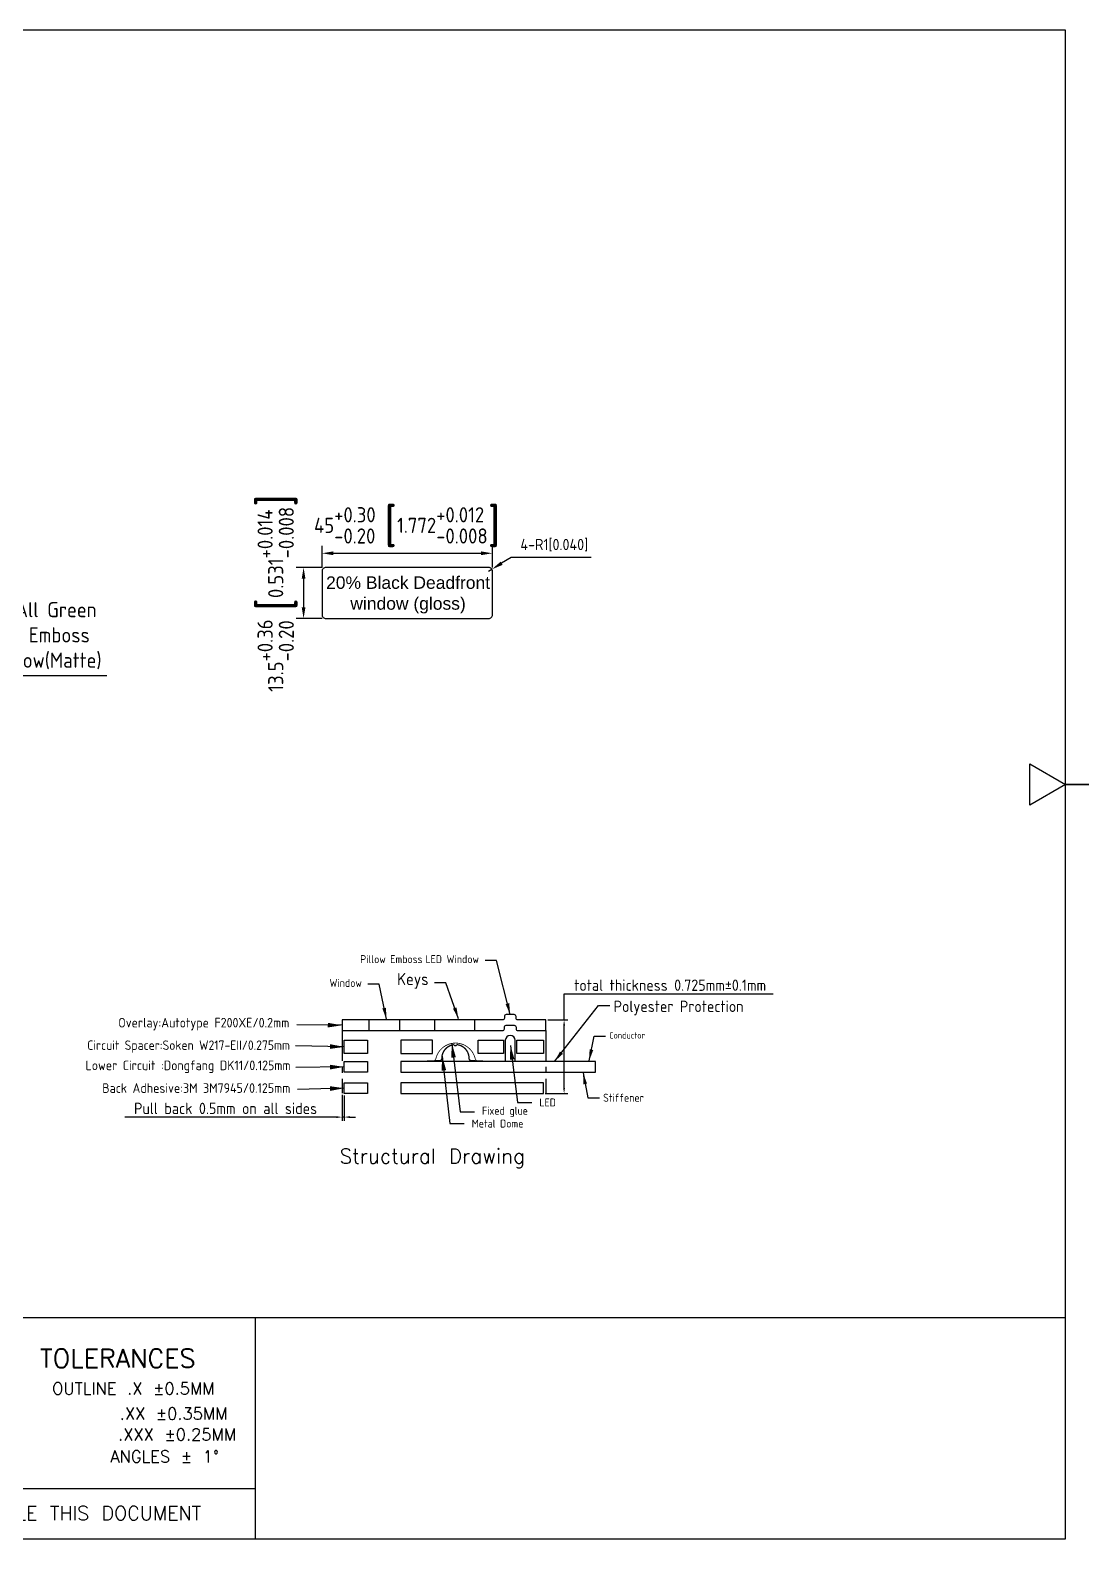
# Model space of a CAD drawing. Extents: x -6103 to 380, y -310 to 239.
# Drawn here: x 100.3 to 379.9, y -165.2 to 233 of the extents above; entities that cross this region are included whole.
import ezdxf
from ezdxf.enums import TextEntityAlignment as Align

# ---------------------------------------------------------------- set-up
doc = ezdxf.new("R2010")
doc.units = 0
doc.header["$LTSCALE"] = 0.25
doc.linetypes.add('CENTER', pattern=[50.8, 31.75, -6.35, 6.35, -6.35])
doc.layers.get('0').update_dxf_attribs({"linetype": 'CONTINUOUS'})
doc.layers.get('Defpoints').update_dxf_attribs({"linetype": 'CONTINUOUS'})
doc.layers.add('DIM', color=6, linetype='CONTINUOUS')
doc.layers.add('MAIN', color=7, linetype='CONTINUOUS')
doc.styles.add('S1', font='txt.shx', dxfattribs={"bigfont": 'bigfont.shx'})
doc.styles.get("Standard").update_dxf_attribs({"font": 'ISOCP'})
doc.dimstyles.new('ISO-25_WS', dxfattribs={"dimtxt": 2.5, "dimasz": 2.5, "dimexe": 1.25, "dimexo": 0.625, "dimtad": 1, "dimdec": 4, "dimdsep": 46, "dimtxsty": 'Standard', "dimcen": 2.5, "dimadec": 0, "dimazin": 0, "dimtfac": 1, "dimtdec": 4, "dimtmove": 0, "dimatfit": 3, "dimfxl": 0, "dimtolj": 1, "dimtzin": 0, "dimarcsym": 0})

# ---------------------------------------------------------------- blocks, each defined once
blk = doc.blocks.new('*D20')
at = {"layer": 'Defpoints', "color": 0}
for p in [(3601.29, 386.91), (3556.29, 382.18), (3601.29, 382.18)]:
    blk.add_point(p, dxfattribs=at)
at = {"layer": 'DIM', "color": 0, "lineweight": -2}
for p, q in [((3556.29, 383.18), (3556.29, 388.91)), ((3559.29, 386.91), (3598.29, 386.91)), ((3601.29, 383.18), (3601.29, 388.91))]:
    blk.add_line(p, q, dxfattribs=at)
at = {"layer": 'DIM', "color": 0}
for points in [[(3559.29, 387.41), (3559.29, 386.41), (3556.29, 386.91)], [(3598.29, 387.41), (3598.29, 386.41), (3601.29, 386.91)]]:
    blk.add_solid(points, dxfattribs=at)
at = {"layer": 'DIM', "color": 0, "insert": (3578.79, 393.79), "char_height": 4, "attachment_point": 5}
blk.add_mtext('\\A1;45\\S+0.30^ -0.20; {\\o\\l\\H9.600000;[}1.772\\S+0.012^ -0.008;{\\o\\l\\H9.600000;]}', dxfattribs=at)
blk = doc.blocks.new('*D21')
at = {"layer": 'Defpoints', "color": 0}
for p in [(3557.29, 383.18), (3551.42, 369.68), (3557.29, 369.68)]:
    blk.add_point(p, dxfattribs=at)
at = {"layer": 'DIM', "color": 0, "lineweight": -2}
for p, q in [((3556.29, 383.18), (3549.42, 383.18)), ((3551.42, 380.18), (3551.42, 372.68)), ((3556.29, 369.68), (3549.42, 369.68))]:
    blk.add_line(p, q, dxfattribs=at)
at = {"layer": 'DIM', "color": 0}
for points in [[(3550.92, 380.18), (3551.92, 380.18), (3551.42, 383.18)], [(3550.92, 372.68), (3551.92, 372.68), (3551.42, 369.68)]]:
    blk.add_solid(points, dxfattribs=at)
at = {"layer": 'DIM', "color": 0, "insert": (3544.54, 376.43), "char_height": 4, "attachment_point": 5, "rotation": 90}
blk.add_mtext('\\A1;13.5\\S+0.36^ -0.20; {\\o\\l\\H9.600000;[}0.531\\S+0.014^ -0.008;{\\o\\l\\H9.600000;]}', dxfattribs=at)
blk = doc.blocks.new('*D22')
at = {"layer": 'Defpoints', "color": 0}
for p in [(3601.15, 382.7), (3600.29, 382.18)]:
    blk.add_point(p, dxfattribs=at)
at = {"layer": 'DIM', "color": 0, "lineweight": -2}
for p, q in [((3600.29, 382.18), (3601.15, 382.7)), ((3606.27, 385.83), (3603.71, 384.26)), ((3627.37, 385.83), (3606.27, 385.83))]:
    blk.add_line(p, q, dxfattribs=at)
at = {"layer": 'DIM', "color": 0}
blk.add_solid([(3603.45, 384.69), (3603.97, 383.84), (3601.15, 382.7)], dxfattribs=at)
at = {"layer": 'DIM', "color": 0, "insert": (3617.62, 389.08), "char_height": 3, "attachment_point": 5}
blk.add_mtext('\\A1;4-R1[0.040]', dxfattribs=at)
blk = doc.blocks.new('*D23')
at = {"layer": 'Defpoints', "color": 0}
for p in [(3408.85, 346.85), (3411.76, 347.58)]:
    blk.add_point(p, dxfattribs=at)
at = {"layer": 'DIM', "color": 0, "lineweight": -2}
for p, q in [((3439.71, 354.59), (3414.67, 348.31)), ((3499.49, 354.59), (3439.71, 354.59)), ((3408.85, 346.85), (3411.76, 347.58)), ((3405.94, 346.12), (3403.03, 345.39))]:
    blk.add_line(p, q, dxfattribs=at)
at = {"layer": 'DIM', "color": 0}
for points in [[(3405.82, 346.6), (3406.06, 345.63), (3408.85, 346.85)], [(3414.55, 348.79), (3414.79, 347.82), (3411.76, 347.58)]]:
    blk.add_solid(points, dxfattribs=at)
at = {"layer": 'DIM', "color": 0, "insert": (3470.4, 365.16), "char_height": 4, "attachment_point": 5}
blk.add_mtext('\\A1;4-∅3 [∅0.118]{\\C6;All Green \\Parea is Pillow Emboss\\P\\Fisocp.shx|c1;\\C3;Clear LED Window(Matte)}', dxfattribs=at)
blk = doc.blocks.new('*D30')
at = {"layer": 'Defpoints', "color": 0}
for p in [(3561.57, 244.42), (3562.15, 244.29), (3561.57, 238.08)]:
    blk.add_point(p, dxfattribs=at)
at = {"layer": 'DIM', "color": 0, "lineweight": -2}
for p, q in [((3561.57, 243.92), (3561.57, 237.08)), ((3562.15, 243.79), (3562.15, 237.08)), ((3560.07, 238.08), (3504.21, 238.08)), ((3562.15, 238.08), (3561.57, 238.08)), ((3563.65, 238.08), (3565.15, 238.08))]:
    blk.add_line(p, q, dxfattribs=at)
at = {"layer": 'DIM', "color": 0}
for points in [[(3560.07, 238.33), (3560.07, 237.83), (3561.57, 238.08)], [(3563.65, 238.33), (3563.65, 237.83), (3562.15, 238.08)]]:
    blk.add_solid(points, dxfattribs=at)
at = {"layer": 'DIM', "color": 0, "insert": (3529.95, 240.38), "char_height": 3, "attachment_point": 5}
blk.add_mtext('\\A1;{\\C3; Pull back 0.5mm on all sides}', dxfattribs=at)
blk = doc.blocks.new('*D31')
at = {"layer": 'Defpoints', "color": 0}
for p in [(3615.39, 263.72), (3620.22, 263.72), (3614.75, 244.29)]:
    blk.add_point(p, dxfattribs=at)
at = {"layer": 'DIM', "color": 0, "lineweight": -2}
for p, q in [((3620.22, 263.72), (3620.22, 270.59)), ((3620.22, 270.59), (3675.44, 270.59)), ((3615.89, 263.72), (3621.22, 263.72)), ((3620.22, 245.79), (3620.22, 262.22)), ((3615.25, 244.29), (3621.22, 244.29))]:
    blk.add_line(p, q, dxfattribs=at)
at = {"layer": 'DIM', "color": 0}
for points in [[(3619.97, 262.22), (3620.47, 262.22), (3620.22, 263.72)], [(3619.97, 245.79), (3620.47, 245.79), (3620.22, 244.29)]]:
    blk.add_solid(points, dxfattribs=at)
at = {"layer": 'DIM', "color": 0, "insert": (3648.23, 272.9), "char_height": 3, "attachment_point": 5}
blk.add_mtext('\\A1;total thickness 0.725mm%%p0.1mm', dxfattribs=at)

msp = doc.modelspace()

# ---------------------------------------------------------------- linework, layer by layer
for points in [[(-189.522, 233.023), (-189.522, -165.219), (373.707, -165.219), (373.707, 233.023)], [(364.328, 28.487), (364.328, 39.317), (373.707, 33.902)], [(373.707, 33.902), (373.707, 33.902), (379.901, 33.902), (373.707, 33.902)]]:
    msp.add_lwpolyline(points, close=True)
for points in [[(-189.522, -165.219), (-189.522, -106.81), (373.707, -106.81)], [(159.68, -106.81), (159.68, -165.219)], [(-189.522, -151.945), (159.68, -151.945)]]:
    msp.add_lwpolyline(points)
at = {"layer": 'MAIN', "color": 3, "linetype": 'CENTER'}
for p, q in [((182.662, -31.068), (182.662, -47.554)), ((236.48, -31.068), (236.48, -47.67))]:
    msp.add_line(p, q, dxfattribs=at)
at = {"layer": 'MAIN'}
for p, q in [((189.709, -28.252), (189.709, -31.068)), ((197.82, -28.252), (197.82, -31.068)), ((207.202, -31.068), (207.202, -28.252)), ((217.762, -31.068), (217.762, -28.252))]:
    msp.add_line(p, q, dxfattribs=at)
for points in [[(221.384, 77.706, 0.4142136), (222.384, 78.706), (222.384, 90.206, 0.4142136), (221.384, 91.206), (178.384, 91.206, 0.4142136), (177.384, 90.206), (177.384, 78.706, 0.4142136), (178.384, 77.706)], [(226.036, -29.66), (228.119, -29.66, -0.4142136), (228.612, -30.153), (228.612, -30.575, 0.4142136), (229.105, -31.068), (236.48, -31.068), (236.48, -28.252), (229.105, -28.252, -0.4142136), (228.612, -27.759), (228.612, -27.337, 0.4142136), (228.119, -26.844), (226.036, -26.844, 0.4142136), (225.543, -27.337), (225.543, -27.759, -0.4142136), (225.051, -28.252), (182.662, -28.252), (182.662, -31.068), (225.051, -31.068, 0.4142136), (225.543, -30.575), (225.543, -30.153, -0.4142136)]]:
    msp.add_lwpolyline(points, format="xyb", close=True, dxfattribs=at)
for points in [[(189.357, -37.12), (183.243, -37.12), (183.243, -33.6), (189.357, -33.6)], [(206.578, -33.6), (198.172, -33.6), (198.172, -37.12), (206.578, -37.12)], [(218.598, -33.6), (225.332, -33.6), (225.332, -37.12), (218.598, -37.12)], [(228.823, -33.6), (235.844, -33.6), (235.844, -37.12), (228.823, -37.12)], [(189.357, -42.048), (183.243, -42.048), (183.243, -39.232), (189.357, -39.232)], [(198.172, -39.232), (198.172, -42.048), (249.575, -42.048), (249.575, -39.232)], [(189.357, -47.68), (183.243, -47.68), (183.243, -44.864), (189.357, -44.864)], [(198.172, -44.864), (198.172, -47.68), (235.844, -47.68), (235.844, -44.864)]]:
    msp.add_lwpolyline(points, close=True, dxfattribs=at)
at = {"layer": 'MAIN', "color": 3, "const_width": 0.21}
msp.add_lwpolyline([(205.078, -39.039), (206.752, -39.039, 0.3493781), (207.435, -38.496, -0.795909), (217.844, -38.496, 0.3493781), (218.526, -39.039), (219.911, -39.039)], format="xyb", dxfattribs=at)
at = {"layer": 'MAIN', "color": 4, "const_width": 0.35}
msp.add_lwpolyline([(207.339, -39.039), (208.333, -39.039, 0.4139599), (209.033, -38.34, -0.3626662), (211.983, -34.814, -0.2456901), (212.292, -34.911), (212.334, -34.952, 0.4142136), (212.829, -34.952), (212.881, -34.9, -0.240346), (213.183, -34.801, -0.3683865), (216.205, -38.34, 0.4139599), (216.905, -39.039), (217.939, -39.039)], format="xyb", dxfattribs=at)
at = {"layer": 'MAIN', "color": 4}
msp.add_lwpolyline([(228.377, -39.232), (228.377, -33.612, 1), (225.779, -33.612), (225.779, -39.232)], format="xyb", dxfattribs=at)
at = {"layer": 'MAIN', "color": 3, "const_width": 0.169}
msp.add_lwpolyline([(246.747, -39.145), (234.453, -39.145)], dxfattribs=at)
at = {"layer": 'MAIN', "color": 4, "const_width": 0.169}
msp.add_lwpolyline([(249.575, -39.145), (246.747, -39.145)], dxfattribs=at)
at = {"layer": 'MAIN', "color": 5, "const_width": 0.169}
msp.add_lwpolyline([(249.575, -42.132), (245.438, -42.132)], dxfattribs=at)

# ---------------------------------------------------------------- texts
at = {"style": 'S1'}
for s, height, p in [('TOLERANCES', 4.9155, (102.871, -120.029)), ('OUTLINE .X %%P0.5MM', 3.15093, (106.098, -127.117)), (' .XX %%P0.35MM', 3.15093, (121.135, -133.741)), ('   .XXX %%P0.25MM', 3.15093, (114.35, -139.251)), ('ANGLES %%p 1%%D', 3.15093, (121.478, -145.046))]:
    msp.add_text(s, height=height, dxfattribs=at).set_placement(p)
msp.add_text('DO NOT SCALE THIS DOCUMENT', height=3.6784, dxfattribs=at).set_placement((104.949, -158.432), align=Align.MIDDLE)
at = {"layer": 'DIM', "style": 'S1'}
msp.add_text('Structural Drawing', height=3.8742, dxfattribs=at).set_placement((182.021, -66.115))
at = {"layer": 'DIM', "color": 3, "insert": (178.453, 88.845), "char_height": 3.3, "width": 69.02303, "attachment_point": 1, "style": 'S1'}
msp.add_mtext('\\pt54.4;{\\fArial|b0|i0|c0|p34;20% Black Deadfront \\P     window (gloss)}', dxfattribs=at)
at = {"layer": 'DIM'}
for s, insert, char_height, attachment_point in [('{\\Fisocp.shx|c1;Pillow Emboss\\f??|b0|i0|c0|p54; }LED Window', (218.827, -13.258), 2.112, 9), ('{\\Fisocp.shx|c1;Keys}', (205.505, -20.005), 3.168, 9), (' Window', (187.905, -19.538), 2.112, 9), ('Overlay:Autotype F200XE/0.2mm', (168.74, -31.007), 2.54358, 9), ('{\\Fisocp.shx|c1;\\C6;Conductor}', (253.237, -31.474), 1.6896, 1), ('Lower Circuit :Dongfang DK11/0.125mm', (169.079, -42.276), 2.54358, 9), ('{\\Fisocp.shx|c1;\\C6;Stiffener}', (251.623, -47.724), 2.112, 1), ('Fixed glue', (219.623, -52.517), 2.112, 4), ('LED', (234.78, -50.041), 2.112, 4), ('{\\Fisocp.shx|c1;Metal Dome}', (216.916, -55.594), 2.112, 4)]:
    msp.add_mtext(s, dxfattribs=dict(at, insert=insert, char_height=char_height, attachment_point=attachment_point))
at = {"layer": 'DIM', "color": 1, "insert": (254.394, -27.06), "char_height": 3, "attachment_point": 7}
msp.add_mtext('{\\Fisocp.shx|c1;\\C256;Polyester Protection}', dxfattribs=at)
at = {"layer": 'DIM', "color": 3, "attachment_point": 9}
for s, insert, char_height in [('Circuit Spacer:Soken W217-EII/0.275mm', (168.912, -36.905), 2.48898), ('Back Adhesive:3M 3M7945/0.125mm', (169.02, -47.507), 2.54358)]:
    msp.add_mtext(s, dxfattribs=dict(at, insert=insert, char_height=char_height))

# ---------------------------------------------------------------- dimensions: what is measured, and where the dimension line sits
at = {"layer": 'DIM'}
dim = msp.add_linear_dim(base=(172.507, 77.706), p1=(178.384, 91.206), p2=(178.384, 77.706), angle=90, dimstyle='ISO-25_WS', override={"dimscale": 20, "dimtxt": 0.2, "dimasz": 0.15, "dimexe": 0.1, "dimexo": 0.05, "dimgap": 0.08, "dimdec": 2, "dimcen": 0.3, "dimtol": 1, "dimlim": 0, "dimtp": 0.36, "dimtm": 0.2, "dimtdec": 2}, dxfattribs=at)
dim.commit()
dim.dimension.update_dxf_attribs({"geometry": '*D21', "text_midpoint": (172.507, 84.456), "dimtype": 128, "insert": (-3378.909, -291.973)})
dim = msp.add_linear_dim(base=(222.384, 94.935), p1=(177.384, 90.206), p2=(222.384, 90.206), dimstyle='ISO-25_WS', override={"dimscale": 20, "dimtxt": 0.2, "dimasz": 0.15, "dimexe": 0.1, "dimexo": 0.05, "dimgap": 0.08, "dimtoh": 1, "dimdec": 2, "dimcen": 0.3, "dimtol": 1, "dimlim": 0, "dimtp": 0.3, "dimtm": 0.2, "dimtdec": 2}, dxfattribs=at)
dim.commit()
dim.dimension.update_dxf_attribs({"geometry": '*D20', "text_midpoint": (199.884, 94.935), "dimtype": 128, "insert": (-3378.909, -291.973)})
dim = msp.add_diameter_dim_2p(p1=(29.942, 54.876), p2=(32.852, 55.606), text='4-<>{\\C6;All Green \\Parea is Pillow Emboss\\P\\Fisocp.shx|c1;\\C3;Clear LED Window(Matte)}', dimstyle='ISO-25_WS', override={"dimscale": 20, "dimtxt": 0.2, "dimasz": 0.15, "dimexe": 0.1, "dimexo": 0.05, "dimgap": 0.08, "dimtoh": 1, "dimdec": 2, "dimcen": 0.3, "dimtdec": 2}, dxfattribs=at)
dim.commit()
dim.dimension.update_dxf_attribs({"geometry": '*D23', "text_midpoint": (60.801, 62.621), "dimtype": 131, "insert": (-3378.909, -291.973)})
dim = msp.add_radius_dim(center=(221.384, 90.206), mpoint=(222.238, 90.727), text='4-R1[0.040]', dimstyle='ISO-25_WS', override={"dimscale": 20, "dimtxt": 0.15, "dimasz": 0.15, "dimexe": 0.1, "dimexo": 0.05, "dimgap": 0.08, "dimtoh": 1, "dimdec": 2, "dimcen": 0.3, "dimtdec": 2}, dxfattribs=at)
dim.commit()
dim.dimension.update_dxf_attribs({"geometry": '*D22', "text_midpoint": (238.708, 97.104), "insert": (-3378.909, -291.973)})
at = {"layer": 'DIM', "color": 3}
dim = msp.add_linear_dim(base=(241.313, -28.252), p1=(235.844, -47.68), p2=(236.48, -28.252), angle=90, text='total thickness 0.725mm%%p0.1mm', dimstyle='ISO-25_WS', override={"dimscale": 10, "dimtxt": 0.3, "dimasz": 0.15, "dimexe": 0.1, "dimexo": 0.05, "dimgap": 0.08, "dimtoh": 1, "dimdec": 2, "dimcen": 0.2, "dimtdec": 2}, dxfattribs=at)
dim.commit()
dim.dimension.update_dxf_attribs({"geometry": '*D31', "text_midpoint": (269.324, -21.384), "dimtype": 128, "insert": (-3378.909, -291.973)})
dim = msp.add_linear_dim(base=(182.662, -53.897), p1=(183.243, -47.68), p2=(182.662, -47.554), text='{\\C3; Pull back 0.5mm on all sides}', dimstyle='ISO-25_WS', override={"dimscale": 10, "dimtxt": 0.3, "dimasz": 0.15, "dimexe": 0.1, "dimexo": 0.05, "dimgap": 0.08, "dimtoh": 1, "dimdec": 2, "dimcen": 0.2, "dimtdec": 2}, dxfattribs=at)
dim.commit()
dim.dimension.update_dxf_attribs({"geometry": '*D30', "text_midpoint": (151.045, -53.897), "dimtype": 128, "insert": (-3378.909, -291.973)})

# ---------------------------------------------------------------- leaders
at = {"layer": 'DIM', "annotation_type": 0, "has_hookline": 1}
for points, override, hookline_direction, text_width in [([(227.078, -26.844), (223.427, -12.554), (220.427, -12.554)], {"dimscale": 20, "dimtxt": 0.1, "dimasz": 0.15, "dimexe": 0.1, "dimexo": 0.05, "dimgap": 0.08, "dimtad": 0, "dimtoh": 1, "dimdec": 2, "dimcen": 0.3, "dimtdec": 2}, 1, 33.601), ([(194.394, -28.073), (192.505, -18.834), (189.505, -18.834)], {"dimscale": 20, "dimtxt": 0.1, "dimasz": 0.15, "dimexe": 0.1, "dimexo": 0.05, "dimgap": 0.08, "dimtad": 0, "dimtoh": 1, "dimdec": 2, "dimcen": 0.3, "dimtdec": 2}, 1, 9.504), ([(213.404, -27.932), (210.105, -18.421), (207.105, -18.421)], {"dimscale": 20, "dimtxt": 0.1, "dimasz": 0.15, "dimexe": 0.1, "dimexo": 0.05, "dimgap": 0.08, "dimtad": 0, "dimdec": 2, "dimcen": 0.3, "dimtdec": 2}, 1, 8.335), ([(238.766, -39.24), (250.394, -24.435), (253.394, -24.435)], {"dimscale": 20, "dimtxt": 0.15, "dimasz": 0.15, "dimexe": 0.1, "dimexo": 0.05, "dimgap": 0.05, "dimtad": 0, "dimtoh": 1, "dimdec": 2, "dimcen": 0.3, "dimtdec": 2}, 0, 37.016), ([(182.662, -29.66), (170.701, -29.534)], {"dimscale": 25, "dimtxt": 0.15, "dimasz": 0.15, "dimexe": 0.1, "dimexo": 0.05, "dimgap": 0.08, "dimtad": 0, "dimtoh": 1, "dimdec": 2, "dimcen": 0.3, "dimtdec": 2}, 1, 48.929), ([(211.659, -34.422), (213.873, -52.517), (217.623, -52.517)], {"dimscale": 25, "dimtxt": 0.15, "dimasz": 0.15, "dimexe": 0.1, "dimexo": 0.05, "dimgap": 0.08, "dimtad": 0, "dimtoh": 1, "dimdec": 2, "dimcen": 0.3, "dimtdec": 2}, 0, 12.038), ([(227.13, -34.958), (229.03, -50.041), (232.78, -50.041)], {"dimscale": 25, "dimtxt": 0.15, "dimasz": 0.15, "dimexe": 0.1, "dimexo": 0.05, "dimgap": 0.08, "dimtad": 0, "dimtoh": 1, "dimdec": 2, "dimcen": 0.3, "dimtdec": 2}, 0, 4.133), ([(247.939, -39.033), (249.237, -32.53), (252.237, -32.53)], {"dimscale": 20, "dimtxt": 0.15, "dimasz": 0.15, "dimexe": 0.1, "dimexo": 0.05, "dimgap": 0.05, "dimtad": 0, "dimtoh": 1, "dimdec": 2, "dimcen": 0.3, "dimtdec": 2}, 0, 9.709), ([(209.123, -37.84), (211.166, -55.594), (214.916, -55.594)], {"dimscale": 25, "dimtxt": 0.15, "dimasz": 0.15, "dimexe": 0.1, "dimexo": 0.05, "dimgap": 0.08, "dimtad": 0, "dimtoh": 1, "dimdec": 2, "dimcen": 0.3, "dimtdec": 2}, 0, 13.728), ([(183.243, -40.64), (170.448, -40.841)], {"dimscale": 25, "dimtxt": 0.15, "dimasz": 0.15, "dimexe": 0.1, "dimexo": 0.05, "dimgap": 0.08, "dimtad": 0, "dimtoh": 1, "dimdec": 2, "dimcen": 0.3, "dimtdec": 2}, 1, 56.572), ([(246.309, -42.219), (247.623, -48.78), (250.623, -48.78)], {"dimscale": 20, "dimtxt": 0.15, "dimasz": 0.15, "dimexe": 0.1, "dimexo": 0.05, "dimgap": 0.05, "dimtad": 0, "dimtoh": 1, "dimdec": 2, "dimcen": 0.3, "dimtdec": 2}, 0, 11.277)]:
    msp.add_leader(points, dimstyle='ISO-25_WS', override=override, dxfattribs=dict(at, hookline_direction=hookline_direction, text_width=text_width))
at = {"layer": 'DIM', "color": 3, "annotation_type": 0, "has_hookline": 1, "hookline_direction": 1}
for points, text_width in [([(183.243, -35.36), (170.339, -35.055)], 57.204), ([(183.243, -46.272), (170.925, -46.572)], 52.251)]:
    msp.add_leader(points, dimstyle='ISO-25_WS', override={"dimscale": 25, "dimtxt": 0.15, "dimasz": 0.15, "dimexe": 0.1, "dimexo": 0.05, "dimgap": 0.08, "dimtad": 0, "dimtoh": 1, "dimdec": 2, "dimcen": 0.3, "dimtdec": 2}, dxfattribs=dict(at, text_width=text_width))

doc.saveas('drawing.dxf')
